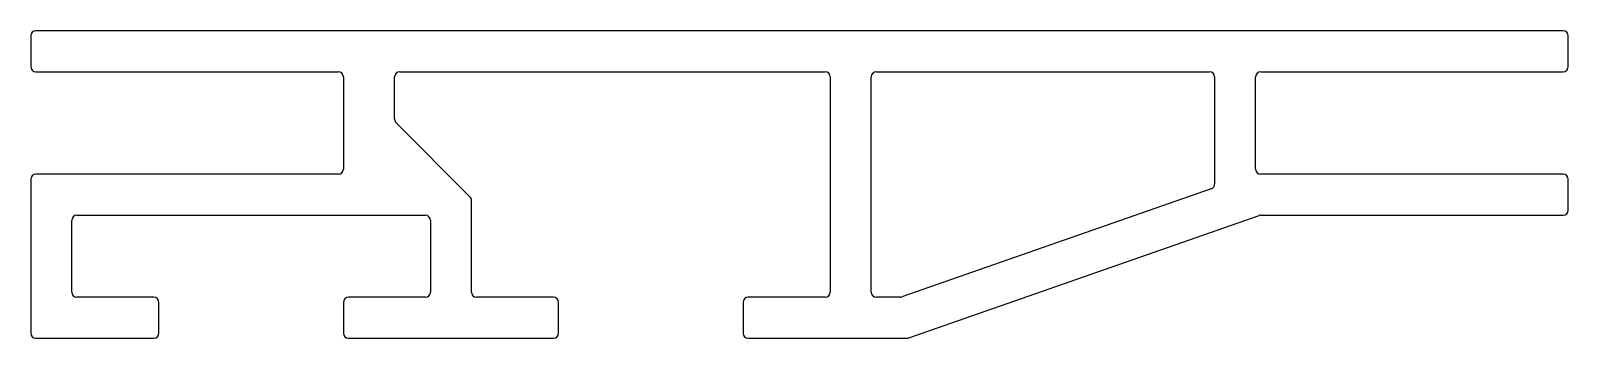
# Model space of a CAD drawing. Extents: x 2558.1 to 2633.1, y 1156.7 to 1171.7.
import ezdxf

# ---------------------------------------------------------------- set-up
doc = ezdxf.new("R2010")
doc.units = 0
doc.layers.get('0').update_dxf_attribs({"linetype": 'CONTINUOUS'})

msp = doc.modelspace()

# ---------------------------------------------------------------- linework, layer by layer
for p, q in [((2632.88, 1171.671), (2558.38, 1171.671)), ((2558.13, 1171.421), (2558.13, 1169.921)), ((2633.13, 1169.921), (2633.13, 1171.421)), ((2558.38, 1169.671), (2573.13, 1169.671)), ((2573.38, 1169.421), (2573.38, 1164.921)), ((2575.88, 1167.353), (2575.88, 1169.421)), ((2576.13, 1169.671), (2596.88, 1169.671)), ((2597.13, 1169.421), (2597.13, 1158.921)), ((2599.13, 1158.921), (2599.13, 1169.421)), ((2599.38, 1169.671), (2615.63, 1169.671)), ((2615.88, 1169.421), (2615.88, 1164.196)), ((2617.88, 1164.921), (2617.88, 1169.421)), ((2618.13, 1169.671), (2632.88, 1169.671)), ((2579.557, 1163.573), (2575.954, 1167.176)), ((2558.13, 1164.421), (2558.13, 1156.921)), ((2573.13, 1164.671), (2558.38, 1164.671)), ((2632.88, 1164.671), (2618.13, 1164.671)), ((2633.13, 1162.921), (2633.13, 1164.421)), ((2579.63, 1158.921), (2579.63, 1163.396)), ((2615.713, 1163.96), (2600.623, 1158.685)), ((2560.38, 1162.671), (2577.38, 1162.671)), ((2600.963, 1156.685), (2618.048, 1162.657)), ((2618.13, 1162.671), (2632.88, 1162.671)), ((2560.13, 1158.921), (2560.13, 1162.421)), ((2577.63, 1162.421), (2577.63, 1158.921)), ((2564.13, 1158.671), (2560.38, 1158.671)), ((2564.38, 1156.921), (2564.38, 1158.421)), ((2573.38, 1158.421), (2573.38, 1156.921)), ((2577.38, 1158.671), (2573.63, 1158.671)), ((2583.63, 1158.671), (2579.88, 1158.671)), ((2583.88, 1156.921), (2583.88, 1158.421)), ((2592.88, 1158.421), (2592.88, 1156.921)), ((2596.88, 1158.671), (2593.13, 1158.671)), ((2600.541, 1158.671), (2599.38, 1158.671)), ((2558.38, 1156.671), (2564.13, 1156.671)), ((2573.63, 1156.671), (2583.63, 1156.671)), ((2593.13, 1156.671), (2600.88, 1156.671))]:
    msp.add_line(p, q)
for centre, start, end in [((2558.38, 1171.421), 90, 180), ((2632.88, 1171.421), 0, 90), ((2558.38, 1169.921), 180, 270), ((2573.13, 1169.421), 360, 90), ((2576.13, 1169.421), 90, 180), ((2596.88, 1169.421), 360, 90), ((2599.38, 1169.421), 90, 180), ((2615.63, 1169.421), 0, 90), ((2618.13, 1169.421), 90, 180), ((2632.88, 1169.921), 270, 0), ((2576.13, 1167.353), 180, 225), ((2573.13, 1164.921), 270, 0), ((2618.13, 1164.921), 180, 270), ((2558.38, 1164.421), 90, 180), ((2615.63, 1164.196), 289.26686, 0), ((2632.88, 1164.421), 0, 90), ((2579.38, 1163.396), 0, 45), ((2560.38, 1162.421), 90, 180), ((2577.38, 1162.421), 0, 90), ((2618.13, 1162.421), 90, 109.26686), ((2632.88, 1162.921), 270, 360), ((2560.38, 1158.921), 180, 270), ((2577.38, 1158.921), 270, 0), ((2579.88, 1158.921), 180, 270), ((2596.88, 1158.921), 270, 0), ((2599.38, 1158.921), 180, 270), ((2564.13, 1158.421), 0, 90), ((2573.63, 1158.421), 90, 180), ((2583.63, 1158.421), 0, 90), ((2593.13, 1158.421), 90, 180), ((2600.541, 1158.921), 270, 289.26686), ((2558.38, 1156.921), 180, 270), ((2564.13, 1156.921), 270, 360), ((2573.63, 1156.921), 180, 270), ((2583.63, 1156.921), 270, 360), ((2593.13, 1156.921), 180, 270), ((2600.88, 1156.921), 270, 289.26686)]:
    msp.add_arc(centre, 0.25, start, end)

doc.saveas('drawing.dxf')
